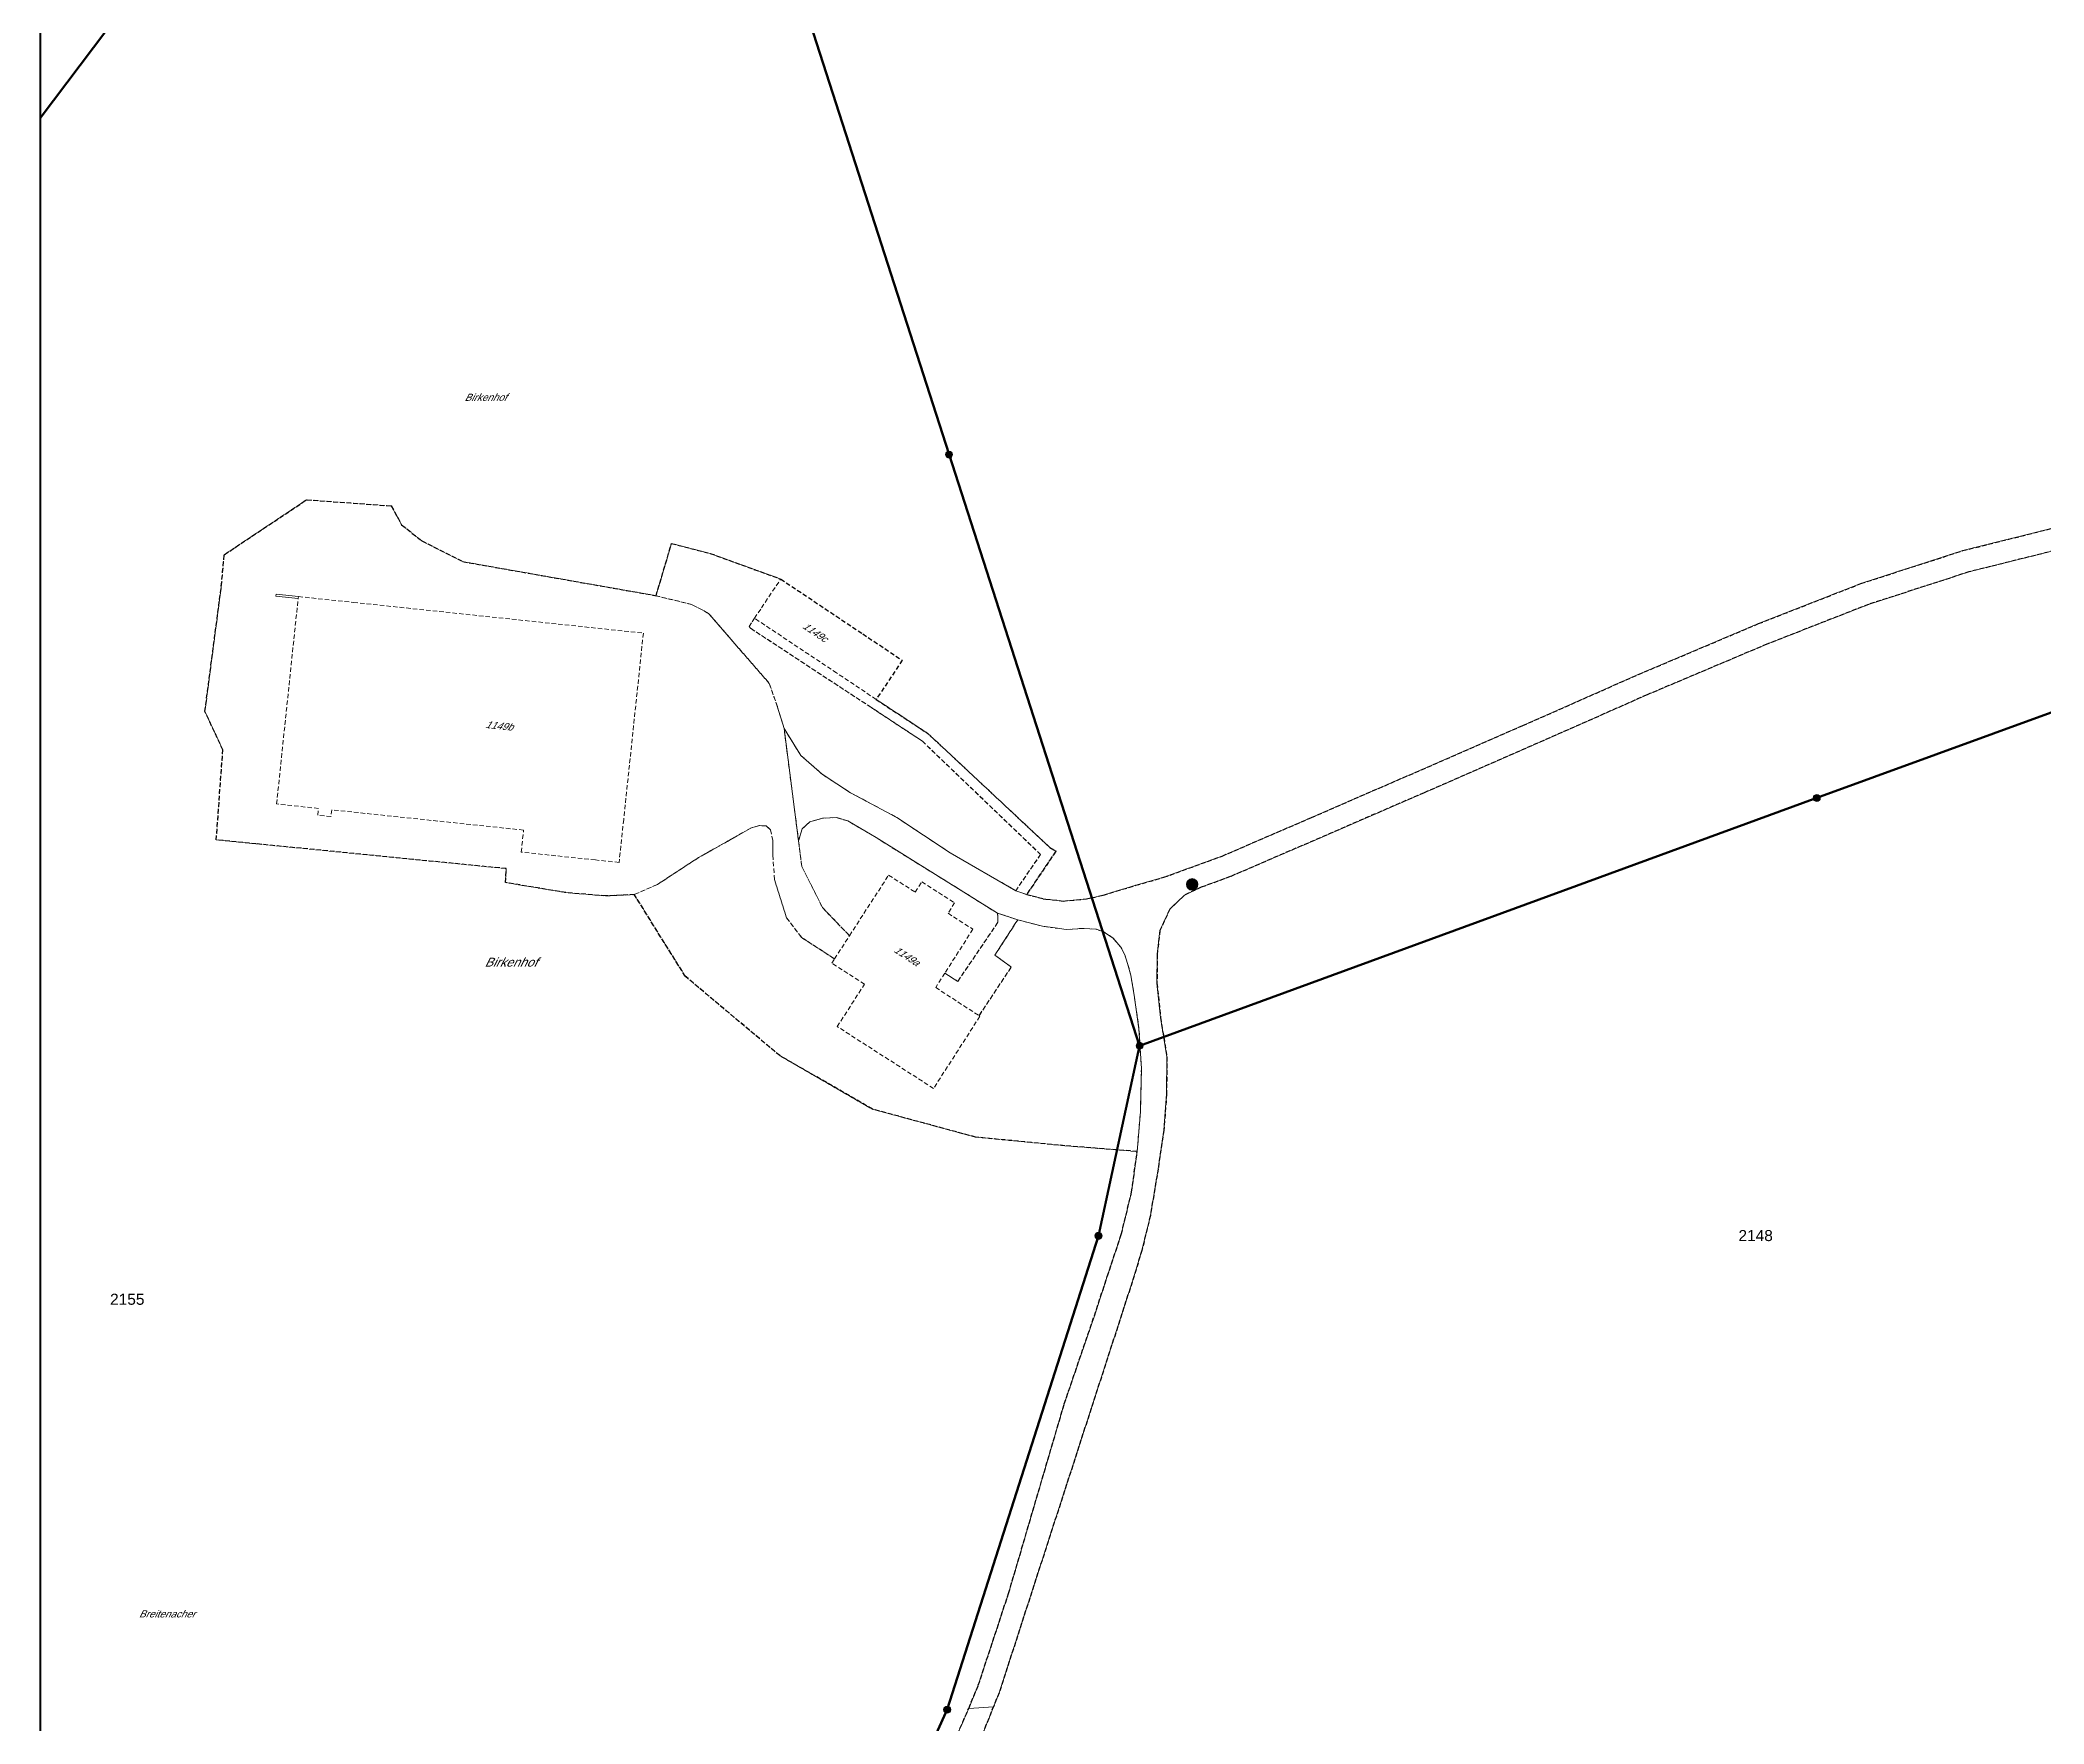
# Model space of a CAD drawing. Header units: metres. Extents: x 2681481 to 2682537, y 1228589 to 1229401.
# Drawn here: x 2681482.5 to 2681708.8, y 1228868.6 to 1229058.7 of the extents above; entities that cross this region are included whole.
import ezdxf
from ezdxf.enums import TextEntityAlignment as Align

# ---------------------------------------------------------------- set-up
doc = ezdxf.new("R2010")
doc.units = ezdxf.units.M
doc.linetypes.add('DASHED', pattern=[0.75, 0.5, -0.25])
for name, color, linetype, lineweight in [('AV_01132_LFP3_Bolzen', 253, 'Continuous', 18), ('AV_01219_Gebäudenummer_Objektnamen', 253, 'Continuous', 18), ('AV_01221_Strasse_Weg', 253, 'Continuous', 18), ('AV_01225_Übrige_befestigte_Fläche', 253, 'DASHED', 18), ('AV_01229_Strassenbeschriftung_Objektname', 253, 'Continuous', 18), ('AV_01234_Gartenanlage', 253, 'DASHED', 18), ('AV_01313_Mauer_massiver_Sockel_Lawinenverbauung', 253, 'Continuous', 18), ('AV_01519_Flurname', 253, 'Continuous', 35), ('AV_01539_Geländename', 253, 'Continuous', 35), ('AV_01611_Parzelle', 253, 'Continuous', 40), ('AV_01619_Parzellennummer', 253, 'Continuous', 40), ('AV_01651_Markstein', 253, 'Continuous', 15)]:
    doc.layers.add(name, color=color, linetype=linetype, lineweight=lineweight)
doc.layers.add('AV_01231_Acker_Wiese_Weide', color=253, linetype='DASHED')
doc.styles.get("Standard").update_dxf_attribs({"font": 'arial.ttf'})

# ---------------------------------------------------------------- blocks, each defined once
blk = doc.blocks.new('LFP3BO')
at = {"true_color": 0xffffff}
h = blk.add_hatch(color=7, dxfattribs=at)
edge = h.paths.add_edge_path()
edge.add_arc((0, 0), 0.65, 0, 360)
for radius in [0.65, 0.25]:
    blk.add_circle((0, 0), radius)
blk = doc.blocks.new('GPM')
at = {"true_color": 0xffffff}
h = blk.add_hatch(color=7, dxfattribs=at)
edge = h.paths.add_edge_path()
edge.add_arc((0, 0), 0.4, 0, 360)
blk.add_circle((0, 0), 0.4)

msp = doc.modelspace()

# ---------------------------------------------------------------- linework, layer by layer
at = {"layer": 'AV_01221_Strasse_Weg', "linetype": 'Continuous'}
msp.add_lwpolyline([(2681710.18, 1229003.68), (2681699.6, 1229001.04), (2681688.1, 1228997.32), (2681676.54, 1228992.8), (2681662.96, 1228987.05), (2681649.92, 1228981.29), (2681637.78, 1228976), (2681626.08, 1228970.92), (2681615.98, 1228966.56), (2681609.41, 1228964.16), (2681606.26, 1228963.27), (2681602.58, 1228962.15), (2681601.28, 1228961.86), (2681600.67, 1228961.73), (2681598.04, 1228961.48), (2681596.08, 1228961.71), (2681595.79, 1228961.75), (2681594.53, 1228962.07), (2681593.92, 1228962.22), (2681592.68, 1228962.65), (2681585.27, 1228966.94), (2681579.25, 1228970.93), (2681574.03, 1228973.71), (2681570.83, 1228975.79), (2681568.43, 1228977.93), (2681566.53, 1228980.96), (2681568.17, 1228968.27), (2681568.59, 1228969.64), (2681569.44, 1228970.41), (2681570.89, 1228970.84), (2681572.48, 1228970.9), (2681573.73, 1228970.52), (2681576.93, 1228968.64), (2681590.64, 1228960.11), (2681592.91, 1228959.37), (2681595.69, 1228958.65), (2681597.13, 1228958.44), (2681598.37, 1228958.27), (2681600.36, 1228958.4), (2681601.75, 1228958.3), (2681602.52, 1228958.04), (2681602.6, 1228958.01), (2681603.67, 1228957.3), (2681604.55, 1228956.29), (2681605, 1228955.41), (2681605.32, 1228954.45), (2681605.67, 1228953.13), (2681606.1, 1228950.6), (2681606.6, 1228947.06), (2681606.87, 1228942.59), (2681606.76, 1228937.69), (2681606.39, 1228933.21), (2681605.77, 1228928.63), (2681604.6, 1228923.85), (2681603.02, 1228919.1), (2681601.56, 1228914.67), (2681598.17, 1228904.73), (2681591.87, 1228883.3), (2681588.46, 1228872.96), (2681587.38, 1228870.35), (2681590.17, 1228870.53), (2681590.81, 1228872.11), (2681605.82, 1228918.45), (2681606.93, 1228922.05), (2681607.88, 1228925.98), (2681608.76, 1228931.25), (2681609.4, 1228935.62), (2681609.71, 1228939.68), (2681609.75, 1228943.88), (2681609.03, 1228948.33), (2681608.63, 1228952.21), (2681608.65, 1228955.46), (2681608.96, 1228958.15), (2681610.08, 1228960.57), (2681611.74, 1228962.16), (2681613.61, 1228963.04), (2681616.91, 1228964.24), (2681627.07, 1228968.63), (2681638.78, 1228973.71), (2681650.92, 1228979), (2681663.95, 1228984.76), (2681677.48, 1228990.48), (2681688.94, 1228994.97), (2681700.29, 1228998.64), (2681710.69, 1229001.23)], dxfattribs=at)
msp.add_lwpolyline([(2681584.14, 1228856.39, 0.018832), (2681590.17, 1228870.53), (2681587.38, 1228870.35, -0.013132), (2681585.13, 1228865.35, -0.002458)], format="xyb", dxfattribs=at)
at = {"layer": 'AV_01225_Übrige_befestigte_Fläche'}
for points in [[(2681568.53, 1228965.38), (2681568.17, 1228968.27), (2681566.53, 1228980.96), (2681565.81, 1228983.36), (2681564.87, 1228986.04), (2681558.01, 1228993.96), (2681556.1, 1228994.97), (2681552.08, 1228995.94), (2681551.79, 1228996.01), (2681530.26, 1228999.8), (2681525.64, 1229002.13), (2681523.36, 1229003.97), (2681522.2, 1229006.09), (2681512.64, 1229006.78), (2681503.34, 1229000.58), (2681503.01, 1228997.03), (2681501.16, 1228982.89), (2681503.18, 1228978.56), (2681502.44, 1228968.39), (2681506.94, 1228967.94), (2681535.18, 1228965.14), (2681535.08, 1228963.57), (2681541.91, 1228962.43), (2681546.4, 1228962.06), (2681549.63, 1228962.21), (2681552.24, 1228963.36), (2681556.87, 1228966.38), (2681562.85, 1228969.75), (2681563.74, 1228970), (2681564.52, 1228969.96), (2681565, 1228969.53), (2681565.28, 1228968.31), (2681565.26, 1228966.65), (2681565.45, 1228963.92), (2681566.81, 1228959.6), (2681568.52, 1228957.37), (2681572.23, 1228954.95), (2681573.92, 1228957.57), (2681570.86, 1228960.75), (2681568.53, 1228965.38)], [(2681548.43, 1228970.68), (2681547.91, 1228965.84), (2681545.23, 1228966.12), (2681536.86, 1228967.01), (2681537.13, 1228969.49), (2681515.47, 1228971.78), (2681515.39, 1228971.01), (2681513.89, 1228971.17), (2681513.97, 1228971.94), (2681509.25, 1228972.44), (2681511.68, 1228995.65), (2681511.71, 1228995.85), (2681517.92, 1228995.2), (2681550.65, 1228991.73), (2681548.43, 1228970.68)], [(2681582.77, 1228980.4), (2681576.93, 1228984.25), (2681572.47, 1228987.23), (2681563.2, 1228993.41), (2681562.58, 1228992.49), (2681562.75, 1228992.27), (2681576.39, 1228983.32), (2681582.15, 1228979.52), (2681595.49, 1228966.74), (2681592.68, 1228962.65), (2681593.92, 1228962.22), (2681597.23, 1228967.13), (2681596.55, 1228967.51), (2681582.77, 1228980.4)], [(2681592.91, 1228959.37), (2681590.64, 1228960.11), (2681590.68, 1228959.08), (2681586.14, 1228952.41), (2681584.68, 1228953.34), (2681583.65, 1228951.73), (2681588.54, 1228948.54), (2681592.18, 1228954.04), (2681590.33, 1228955.37), (2681592.91, 1228959.37)]]:
    msp.add_lwpolyline(points, close=True, dxfattribs=at)
at = {"layer": 'AV_01231_Acker_Wiese_Weide'}
msp.add_lwpolyline([(2681482.55, 1229065.97), (2681482.55, 1228752.2)], dxfattribs=at)
for points in [[(2681585.13, 1228865.35, 0.013132), (2681587.38, 1228870.35), (2681588.46, 1228872.96), (2681591.87, 1228883.3), (2681598.17, 1228904.73), (2681601.56, 1228914.67), (2681603.02, 1228919.1), (2681604.6, 1228923.85), (2681605.77, 1228928.63), (2681606.39, 1228933.21), (2681598.21, 1228933.86), (2681588.16, 1228934.83), (2681576.5, 1228937.99), (2681566.04, 1228944.04), (2681555.38, 1228952.99), (2681549.63, 1228962.21), (2681546.4, 1228962.06), (2681541.91, 1228962.43), (2681535.08, 1228963.57), (2681535.18, 1228965.14), (2681506.94, 1228967.94), (2681502.44, 1228968.39), (2681503.18, 1228978.56), (2681501.16, 1228982.89), (2681503.01, 1228997.03), (2681503.34, 1229000.58), (2681512.64, 1229006.78), (2681522.2, 1229006.09), (2681523.36, 1229003.97), (2681525.64, 1229002.13), (2681530.26, 1228999.8), (2681551.79, 1228996.01), (2681552.08, 1228995.94), (2681553.83, 1229001.85), (2681558.2, 1229000.72), (2681566.16, 1228997.83), (2681575.42, 1228991.64), (2681579.88, 1228988.66), (2681576.93, 1228984.25), (2681582.77, 1228980.4), (2681596.55, 1228967.51), (2681597.23, 1228967.13), (2681593.92, 1228962.22), (2681594.53, 1228962.07), (2681595.79, 1228961.75), (2681596.08, 1228961.71), (2681598.04, 1228961.48), (2681600.67, 1228961.73), (2681601.28, 1228961.86), (2681602.58, 1228962.15), (2681606.26, 1228963.27), (2681609.41, 1228964.16), (2681615.98, 1228966.56), (2681626.08, 1228970.92), (2681637.78, 1228976), (2681649.92, 1228981.29), (2681662.96, 1228987.05), (2681676.54, 1228992.8), (2681688.1, 1228997.32), (2681699.6, 1229001.04), (2681710.18, 1229003.68)], [(2681710.69, 1229001.23), (2681700.29, 1228998.64), (2681688.94, 1228994.97), (2681677.48, 1228990.48), (2681663.95, 1228984.76), (2681650.92, 1228979), (2681638.78, 1228973.71), (2681627.07, 1228968.63), (2681616.91, 1228964.24), (2681613.61, 1228963.04), (2681611.74, 1228962.16), (2681610.08, 1228960.57), (2681608.96, 1228958.15), (2681608.65, 1228955.46), (2681608.63, 1228952.21), (2681609.03, 1228948.33), (2681609.75, 1228943.88), (2681609.71, 1228939.68), (2681609.4, 1228935.62), (2681608.76, 1228931.25), (2681607.88, 1228925.98), (2681606.93, 1228922.05), (2681605.82, 1228918.45), (2681590.81, 1228872.11), (2681590.17, 1228870.53, -0.018832), (2681584.14, 1228856.39, -0.002685)]]:
    msp.add_lwpolyline(points, format="xyb", dxfattribs=at)
at = {"layer": 'AV_01234_Gartenanlage'}
for points in [[(2681562.58, 1228992.49), (2681563.2, 1228993.41), (2681563.98, 1228994.58), (2681566.16, 1228997.83), (2681558.2, 1229000.72), (2681553.83, 1229001.85), (2681552.08, 1228995.94), (2681556.1, 1228994.97), (2681558.01, 1228993.96), (2681564.87, 1228986.04), (2681565.81, 1228983.36), (2681566.53, 1228980.96), (2681568.43, 1228977.93), (2681570.83, 1228975.79), (2681574.03, 1228973.71), (2681579.25, 1228970.93), (2681585.27, 1228966.94), (2681592.68, 1228962.65), (2681595.49, 1228966.74), (2681582.15, 1228979.52), (2681576.39, 1228983.32), (2681562.75, 1228992.27), (2681562.58, 1228992.49)], [(2681568.59, 1228969.64), (2681568.17, 1228968.27), (2681568.53, 1228965.38), (2681570.86, 1228960.75), (2681573.92, 1228957.57), (2681578.34, 1228964.41), (2681581.33, 1228962.48), (2681582.09, 1228963.65), (2681585.79, 1228961.27), (2681585.04, 1228960.1), (2681587.85, 1228958.3), (2681584.68, 1228953.34), (2681586.14, 1228952.41), (2681590.68, 1228959.08), (2681590.64, 1228960.11), (2681576.93, 1228968.64), (2681573.73, 1228970.52), (2681572.48, 1228970.9), (2681570.89, 1228970.84), (2681569.44, 1228970.41), (2681568.59, 1228969.64)], [(2681571.92, 1228954.47), (2681572.23, 1228954.95), (2681568.52, 1228957.37), (2681566.81, 1228959.6), (2681565.45, 1228963.92), (2681565.26, 1228966.65), (2681565.28, 1228968.31), (2681565, 1228969.53), (2681564.52, 1228969.96), (2681563.74, 1228970), (2681562.85, 1228969.75), (2681556.87, 1228966.38), (2681552.24, 1228963.36), (2681549.63, 1228962.21), (2681555.38, 1228952.99), (2681566.04, 1228944.04), (2681576.5, 1228937.99), (2681588.16, 1228934.83), (2681598.21, 1228933.86), (2681606.39, 1228933.21), (2681606.76, 1228937.69), (2681606.87, 1228942.59), (2681606.6, 1228947.06), (2681606.1, 1228950.6), (2681605.67, 1228953.13), (2681605.32, 1228954.45), (2681605, 1228955.41), (2681604.55, 1228956.29), (2681603.67, 1228957.3), (2681602.6, 1228958.01), (2681602.52, 1228958.04), (2681601.75, 1228958.3), (2681600.36, 1228958.4), (2681598.37, 1228958.27), (2681597.13, 1228958.44), (2681595.69, 1228958.65), (2681592.91, 1228959.37), (2681590.33, 1228955.37), (2681592.18, 1228954.04), (2681588.54, 1228948.54), (2681588.64, 1228948.47), (2681583.41, 1228940.33), (2681572.54, 1228947.31), (2681575.61, 1228952.1), (2681571.92, 1228954.47)]]:
    msp.add_lwpolyline(points, close=True, dxfattribs=at)
at = {"layer": 'AV_01313_Mauer_massiver_Sockel_Lawinenverbauung', "linetype": 'Continuous'}
msp.add_lwpolyline([(2681511.71, 1228995.85), (2681509.2, 1228996.11), (2681509.18, 1228995.91), (2681511.68, 1228995.65), (2681511.71, 1228995.85)], dxfattribs=at)
at = {"layer": 'AV_01611_Parzelle', "linetype": 'Continuous'}
for points in [[(2681482.55, 1229049.87), (2681509.55, 1229085.63), (2681547.07, 1229130.02), (2681566.89, 1229139.73), (2681579.91, 1229146.99), (2681572.52, 1229161.41), (2681516.1, 1229132.16), (2681501.17, 1229162.95), (2681517, 1229175.19), (2681482.55, 1229251.14), (2681482.55, 1229049.87)], [(2681509.55, 1229085.63), (2681482.55, 1229049.87), (2681482.55, 1228752.2), (2681496.52, 1228749.21), (2681523.35, 1228743.48), (2681547.97, 1228791.56), (2681564.34, 1228824.5), (2681584.95, 1228870.2), (2681602.03, 1228923.69), (2681606.67, 1228945.15), (2681585.16, 1229011.88), (2681556.33, 1229101.39), (2681547.07, 1229130.02), (2681509.55, 1229085.63)]]:
    msp.add_lwpolyline(points, close=True, dxfattribs=at)
for points in [[(2681556.33, 1229101.39), (2681585.16, 1229011.88), (2681585.16, 1229011.88), (2681606.67, 1228945.15), (2681683.11, 1228973.12), (2681756.78, 1228999.97), (2681760.14, 1229001.18), (2681761.68, 1229019.87), (2681760.05, 1229037.62), (2681745.33, 1229086.52)], [(2681763.76, 1228856.34), (2681756.09, 1228881.03), (2681752.1, 1228880.74), (2681747.84, 1228914.74), (2681724.59, 1228934.06), (2681756.54, 1228957.66), (2681760.14, 1229001.18), (2681756.78, 1228999.97), (2681683.11, 1228973.12), (2681606.67, 1228945.15), (2681602.03, 1228923.69), (2681584.95, 1228870.2), (2681564.34, 1228824.5)]]:
    msp.add_lwpolyline(points, dxfattribs=at)

# ---------------------------------------------------------------- block references
at = {"layer": 'AV_01132_LFP3_Bolzen', "linetype": 'Continuous'}
msp.add_blockref('LFP3BO', (2681612.61, 1228963.36, 514.15), dxfattribs=at)
at = {"layer": 'AV_01651_Markstein', "linetype": 'Continuous'}
for p in [(2681585.16, 1229011.88), (2681683.11, 1228973.12), (2681606.67, 1228945.15), (2681602.03, 1228923.69), (2681584.95, 1228870.2)]:
    msp.add_blockref('GPM', p, dxfattribs=at)

# ---------------------------------------------------------------- texts
at = {"layer": 'AV_01219_Gebäudenummer_Objektnamen', "linetype": 'Continuous', "oblique": 27}
for s, rotation, p in [('1149c', 326.25, (2681570.02, 1228991.85)), ('1149b', 354.06, (2681534.36, 1228981.27)), ('1149a', 327.15, (2681580.37, 1228955.28))]:
    msp.add_text(s, height=0.8, rotation=rotation, dxfattribs=at).set_placement(p, align=Align.MIDDLE_CENTER)
at = {"layer": 'AV_01229_Strassenbeschriftung_Objektname', "oblique": 27}
msp.add_text('Birkenhof', height=1, dxfattribs=at).set_placement((2681535.66, 1228955.08), align=Align.TOP_CENTER)
at = {"layer": 'AV_01519_Flurname', "linetype": 'Continuous', "oblique": 27}
msp.add_text('Birkenhof', height=0.8, dxfattribs=at).set_placement((2681532.82, 1229018.35), align=Align.MIDDLE_CENTER)
at = {"layer": 'AV_01539_Geländename', "linetype": 'Continuous', "oblique": 27}
msp.add_text('Breitenacher', height=0.8, dxfattribs=at).set_placement((2681496.86, 1228881.01), align=Align.MIDDLE_CENTER)
at = {"layer": 'AV_01619_Parzellennummer', "linetype": 'Continuous'}
for s, p in [('2148', (2681676.21, 1228923.72)), ('2155', (2681492.39, 1228916.53))]:
    msp.add_text(s, height=1.25, dxfattribs=at).set_placement(p, align=Align.MIDDLE_CENTER)

doc.saveas('drawing.dxf')
